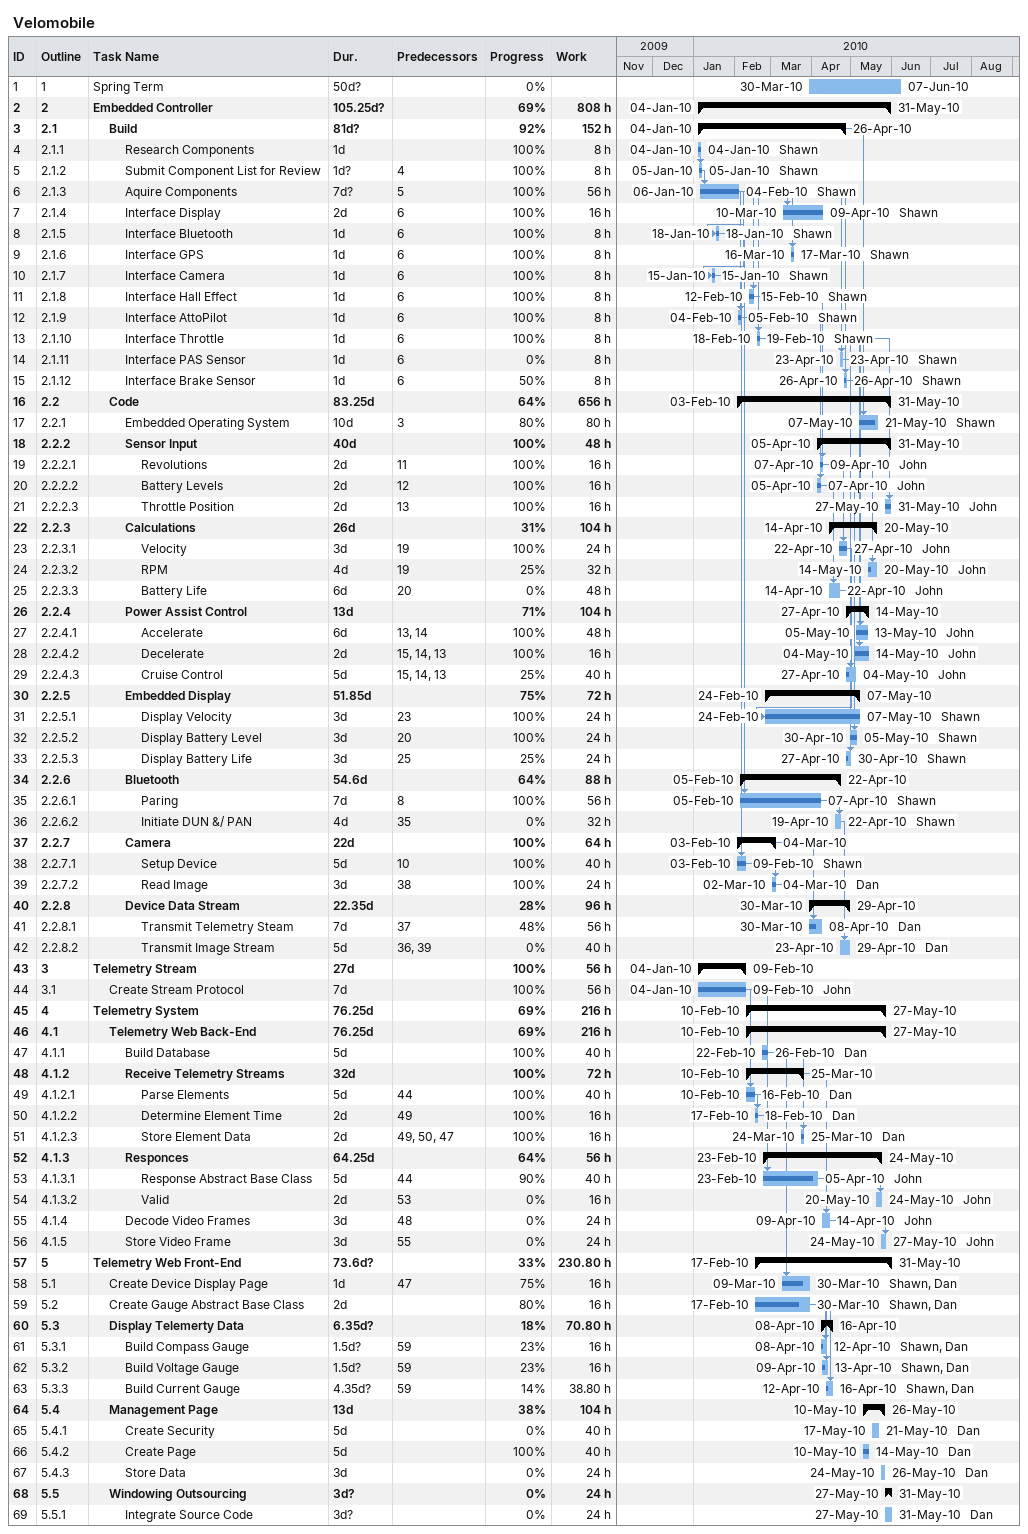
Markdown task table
Velomobile

| ID | WBS | Task | Duration | Start | Finish | Predecessors | Resources | % complete | Work (h) |
|---|---|---|---|---|---|---|---|---|---|
| 1 | 1 | Spring Term | 50d? | 2010-03-30 | 2010-06-07 |  |  | 0 |  |
| 2 | 2 | **Embedded Controller** | 105.25d? | 2010-01-04 | 2010-05-31 |  |  | 69 | 808 |
| 3 | 2.1 | **Build** | 81d? | 2010-01-04 | 2010-04-26 |  |  | 92 | 152 |
| 4 | 2.1.1 | Research Components | 1d | 2010-01-04 | 2010-01-04 |  | Shawn | 100 | 8 |
| 5 | 2.1.2 | Submit Component List for Review | 1d? | 2010-01-05 | 2010-01-05 | 4 | Shawn | 100 | 8 |
| 6 | 2.1.3 | Aquire Components | 7d? | 2010-01-06 | 2010-02-04 | 5 | Shawn | 100 | 56 |
| 7 | 2.1.4 | Interface Display | 2d | 2010-03-10 | 2010-04-09 | 6 | Shawn | 100 | 16 |
| 8 | 2.1.5 | Interface Bluetooth | 1d | 2010-01-18 | 2010-01-18 | 6 | Shawn | 100 | 8 |
| 9 | 2.1.6 | Interface GPS | 1d | 2010-03-16 | 2010-03-17 | 6 | Shawn | 100 | 8 |
| 10 | 2.1.7 | Interface Camera | 1d | 2010-01-15 | 2010-01-15 | 6 | Shawn | 100 | 8 |
| 11 | 2.1.8 | Interface Hall Effect | 1d | 2010-02-12 | 2010-02-15 | 6 | Shawn | 100 | 8 |
| 12 | 2.1.9 | Interface AttoPilot | 1d | 2010-02-04 | 2010-02-05 | 6 | Shawn | 100 | 8 |
| 13 | 2.1.10 | Interface Throttle | 1d | 2010-02-18 | 2010-02-19 | 6 | Shawn | 100 | 8 |
| 14 | 2.1.11 | Interface PAS Sensor | 1d | 2010-04-23 | 2010-04-23 | 6 | Shawn | 0 | 8 |
| 15 | 2.1.12 | Interface Brake Sensor | 1d | 2010-04-26 | 2010-04-26 | 6 | Shawn | 50 | 8 |
| 16 | 2.2 | **Code** | 83.25d | 2010-02-03 | 2010-05-31 |  |  | 64 | 656 |
| 17 | 2.2.1 | Embedded Operating System | 10d | 2010-05-07 | 2010-05-21 | 3 | Shawn | 80 | 80 |
| 18 | 2.2.2 | **Sensor Input** | 40d | 2010-04-05 | 2010-05-31 |  |  | 100 | 48 |
| 19 | 2.2.2.1 | Revolutions | 2d | 2010-04-07 | 2010-04-09 | 11 | John | 100 | 16 |
| 20 | 2.2.2.2 | Battery Levels | 2d | 2010-04-05 | 2010-04-07 | 12 | John | 100 | 16 |
| 21 | 2.2.2.3 | Throttle Position | 2d | 2010-05-27 | 2010-05-31 | 13 | John | 100 | 16 |
| 22 | 2.2.3 | **Calculations** | 26d | 2010-04-14 | 2010-05-20 |  |  | 31 | 104 |
| 23 | 2.2.3.1 | Velocity | 3d | 2010-04-22 | 2010-04-27 | 19 | John | 100 | 24 |
| 24 | 2.2.3.2 | RPM | 4d | 2010-05-14 | 2010-05-20 | 19 | John | 25 | 32 |
| 25 | 2.2.3.3 | Battery Life | 6d | 2010-04-14 | 2010-04-22 | 20 | John | 0 | 48 |
| 26 | 2.2.4 | **Power Assist Control** | 13d | 2010-04-27 | 2010-05-14 |  |  | 71 | 104 |
| 27 | 2.2.4.1 | Accelerate | 6d | 2010-05-05 | 2010-05-13 | 13, 14 | John | 100 | 48 |
| 28 | 2.2.4.2 | Decelerate | 2d | 2010-05-04 | 2010-05-14 | 15, 14, 13 | John | 100 | 16 |
| 29 | 2.2.4.3 | Cruise Control | 5d | 2010-04-27 | 2010-05-04 | 15, 14, 13 | John | 25 | 40 |
| 30 | 2.2.5 | **Embedded Display** | 51.85d | 2010-02-24 | 2010-05-07 |  |  | 75 | 72 |
| 31 | 2.2.5.1 | Display Velocity | 3d | 2010-02-24 | 2010-05-07 | 23 | Shawn | 100 | 24 |
| 32 | 2.2.5.2 | Display Battery Level | 3d | 2010-04-30 | 2010-05-05 | 20 | Shawn | 100 | 24 |
| 33 | 2.2.5.3 | Display Battery Life | 3d | 2010-04-27 | 2010-04-30 | 25 | Shawn | 25 | 24 |
| 34 | 2.2.6 | **Bluetooth** | 54.6d | 2010-02-05 | 2010-04-22 |  |  | 64 | 88 |
| 35 | 2.2.6.1 | Paring | 7d | 2010-02-05 | 2010-04-07 | 8 | Shawn | 100 | 56 |
| 36 | 2.2.6.2 | Initiate DUN &/ PAN | 4d | 2010-04-19 | 2010-04-22 | 35 | Shawn | 0 | 32 |
| 37 | 2.2.7 | **Camera** | 22d | 2010-02-03 | 2010-03-04 |  |  | 100 | 64 |
| 38 | 2.2.7.1 | Setup Device | 5d | 2010-02-03 | 2010-02-09 | 10 | Shawn | 100 | 40 |
| 39 | 2.2.7.2 | Read Image | 3d | 2010-03-02 | 2010-03-04 | 38 | Dan | 100 | 24 |
| 40 | 2.2.8 | **Device Data Stream** | 22.35d | 2010-03-30 | 2010-04-29 |  |  | 28 | 96 |
| 41 | 2.2.8.1 | Transmit Telemetry Steam | 7d | 2010-03-30 | 2010-04-08 | 37 | Dan | 48 | 56 |
| 42 | 2.2.8.2 | Transmit Image Stream | 5d | 2010-04-23 | 2010-04-29 | 36, 39 | Dan | 0 | 40 |
| 43 | 3 | **Telemetry Stream** | 27d | 2010-01-04 | 2010-02-09 |  |  | 100 | 56 |
| 44 | 3.1 | Create Stream Protocol | 7d | 2010-01-04 | 2010-02-09 |  | John | 100 | 56 |
| 45 | 4 | **Telemetry System** | 76.25d | 2010-02-10 | 2010-05-27 |  |  | 69 | 216 |
| 46 | 4.1 | **Telemetry Web Back-End** | 76.25d | 2010-02-10 | 2010-05-27 |  |  | 69 | 216 |
| 47 | 4.1.1 | Build Database | 5d | 2010-02-22 | 2010-02-26 |  | Dan | 100 | 40 |
| 48 | 4.1.2 | **Receive Telemetry Streams** | 32d | 2010-02-10 | 2010-03-25 |  |  | 100 | 72 |
| 49 | 4.1.2.1 | Parse Elements | 5d | 2010-02-10 | 2010-02-16 | 44 | Dan | 100 | 40 |
| 50 | 4.1.2.2 | Determine Element Time | 2d | 2010-02-17 | 2010-02-18 | 49 | Dan | 100 | 16 |
| 51 | 4.1.2.3 | Store Element Data | 2d | 2010-03-24 | 2010-03-25 | 49, 50, 47 | Dan | 100 | 16 |
| 52 | 4.1.3 | **Responces** | 64.25d | 2010-02-23 | 2010-05-24 |  |  | 64 | 56 |
| 53 | 4.1.3.1 | Response Abstract Base Class | 5d | 2010-02-23 | 2010-04-05 | 44 | John | 90 | 40 |
| 54 | 4.1.3.2 | Valid | 2d | 2010-05-20 | 2010-05-24 | 53 | John | 0 | 16 |
| 55 | 4.1.4 | Decode Video Frames | 3d | 2010-04-09 | 2010-04-14 | 48 | John | 0 | 24 |
| 56 | 4.1.5 | Store Video Frame | 3d | 2010-05-24 | 2010-05-27 | 55 | John | 0 | 24 |
| 57 | 5 | **Telemetry Web Front-End** | 73.6d? | 2010-02-17 | 2010-05-31 |  |  | 33 | 230.80 |
| 58 | 5.1 | Create Device Display Page | 1d | 2010-03-09 | 2010-03-30 | 47 | Shawn, Dan | 75 | 16 |
| 59 | 5.2 | Create Gauge Abstract Base Class | 2d | 2010-02-17 | 2010-03-30 |  | Shawn, Dan | 80 | 16 |
| 60 | 5.3 | **Display Telemerty Data** | 6.35d? | 2010-04-08 | 2010-04-16 |  |  | 18 | 70.80 |
| 61 | 5.3.1 | Build Compass Gauge | 1.5d? | 2010-04-08 | 2010-04-12 | 59 | Shawn, Dan | 23 | 16 |
| 62 | 5.3.2 | Build Voltage Gauge | 1.5d? | 2010-04-09 | 2010-04-13 | 59 | Shawn, Dan | 23 | 16 |
| 63 | 5.3.3 | Build Current Gauge | 4.35d? | 2010-04-12 | 2010-04-16 | 59 | Shawn, Dan | 14 | 38.80 |
| 64 | 5.4 | **Management Page** | 13d | 2010-05-10 | 2010-05-26 |  |  | 38 | 104 |
| 65 | 5.4.1 | Create Security | 5d | 2010-05-17 | 2010-05-21 |  | Dan | 0 | 40 |
| 66 | 5.4.2 | Create Page | 5d | 2010-05-10 | 2010-05-14 |  | Dan | 100 | 40 |
| 67 | 5.4.3 | Store Data | 3d | 2010-05-24 | 2010-05-26 |  | Dan | 0 | 24 |
| 68 | 5.5 | **Windowing Outsourcing** | 3d? | 2010-05-27 | 2010-05-31 |  |  | 0 | 24 |
| 69 | 5.5.1 | Integrate Source Code | 3d? | 2010-05-27 | 2010-05-31 |  | Dan | 0 | 24 |
